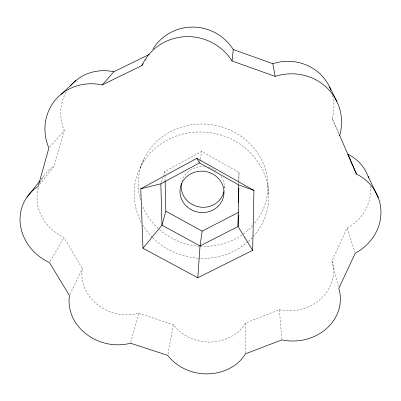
<?xml version="1.0" encoding="UTF-8"?>
<svg xmlns="http://www.w3.org/2000/svg" width="401" height="401" viewBox="0 0 401 401"><rect width="100%" height="100%" fill="white"/><g stroke="black" fill="none" stroke-linecap="round" stroke-linejoin="round"><path stroke-width="0.3" stroke-dasharray="2 1.5" d="M245.537 353.186L245.628 322.97L279.357 309.732A43.549 38.947 -3.6 0 0 331.968 261.096L347.096 228.059A45.889 42.29 -14 0 0 370.379 185.969M238.876 182.425L239.011 172.44L201.723 151.403L164.886 171.473L163.538 175.583M238.64 184.265L238.72 181.773M238.74 181.152L239.011 172.44M224.234 188.159L224.39 186.305M167.969 354.168L173.337 324.685A42.21 37.258 6.6 0 0 245.628 322.97M199.708 161.688L200.064 159.874M200.184 159.267L201.723 151.403M130.681 342.599L138.766 313.251A42.621 37.769 16.8 0 1 82.32 268.57L63.954 237.487A44.566 40.321 27.1 0 1 38.391 187.312M39.714 184.47L54.09 166.179L64.24 130.435A46.862 43.995 37.4 0 1 65.975 92.476M161.237 182.625L162.771 177.929M140.28 167.543L144.215 158.44M70.03 294.534L82.32 268.57M50.08 261.502L63.954 237.487M145.362 60.731L147.142 58.285M40.997 179.518L43.709 176.114M49.679 147.132L64.24 130.435M138.766 313.251L173.337 324.685M332.685 95.603A47.604 45.844 -23.4 0 1 332.264 118.445L339.181 134.315M332.264 118.445L339.186 134.44M347.096 228.059L354.92 252.013M331.968 261.096L338.339 286.55M279.357 309.732L281.828 339.271M267.918 184.645L268.725 194.721M164.886 171.473L164.961 174.575M164.976 175.197L165.097 180.164M40.2 182.3A44.566 40.321 27.1 0 1 54.09 166.179M140.43 199.823A64.957 61.092 9.4 0 1 216.034 125.488A64.957 61.092 9.4 0 1 254.214 223.813M252.585 225.668A64.957 61.092 9.4 0 1 242.389 234.61M241.878 234.966A64.957 61.092 9.4 0 1 199.868 246.254M199.257 246.214A64.957 61.092 9.4 0 1 158.555 228.851M158.094 228.43A64.957 61.092 9.4 0 1 142.39 205.623M181.864 181.503A21.644 20.346 9.4 0 1 204.315 166.615M208.249 167.297A21.644 20.346 9.4 0 1 216.37 171.302M221.267 176.666A21.644 20.346 9.4 0 1 224.4 188.079M141.317 222.36A67.423 63.077 9.4 0 1 163.458 142.24A67.423 63.077 9.4 0 1 251.472 153.904A67.423 63.077 9.4 0 1 252.725 237.126M252.304 237.577A67.423 63.077 9.4 0 1 248.374 241.407M247.913 241.813A67.423 63.077 9.4 0 1 199.001 258.254M198.395 258.219A67.423 63.077 9.4 0 1 152.671 237.728M152.23 237.282A67.423 63.077 9.4 0 1 142.831 225.051"/><path stroke-width="0.6" d="M196.846 158.325L199.472 162.901L238.62 184.886L238.069 226.505L252.67 250.339L197.813 277.768L142.967 248.244L140.756 188.796L196.846 158.325L253.943 190.43L252.67 250.339M238.605 202.4L238.801 188.044M238.405 214.846L238.069 226.505L200.034 245.943L161.959 225.192L160.851 183.798L199.472 162.901M197.813 277.768L200.034 245.943L202.169 231.121L238.475 212.39M339.682 135.583A51.704 49.483 -19.5 0 0 326.078 87.032A51.704 49.483 -19.5 0 0 275.146 76.38L232.059 61.002L233.267 49.539A47.679 46.967 41.8 0 0 152.866 49.188M165.112 180.786L165.859 211.217L161.959 225.192L142.967 248.244M339.426 134.881L356.439 174.024A49.729 45.303 -12.5 0 1 380.96 213.001A49.729 45.303 -12.5 0 1 355.301 253.186L338.795 288.369A47.012 41.418 -2.9 0 1 281.883 339.883L245.537 353.802A45.473 39.473 6.8 0 1 167.748 355.401L130.515 343.196A45.945 40.055 16.4 0 1 69.493 295.662L49.463 262.57A48.19 43.007 26.1 0 1 38.2 186.395L48.872 148.059A50.852 47.303 35.2 0 1 55.438 99.899A50.852 47.303 35.2 0 1 102.22 84.922L141.809 65.624L143.232 63.669M27.067 197.011L39.839 180.976M102.22 84.922L113.829 71.764L149.217 54.431M61.062 94.335L75.869 80.531M140.756 188.796L160.851 183.798M233.267 49.539L272.835 63.704A47.604 45.844 -23.4 0 1 331.01 90.245M238.62 184.886L253.943 190.43M165.859 211.217L202.169 231.121M329.517 86.801L336.82 101.428M368.088 176.295L378.323 197.838M356.439 174.024L347.827 154.149A45.889 42.29 -14 0 1 368.704 178.064M272.835 63.704L275.146 76.38M141.809 65.624A51.814 50.787 33.3 0 1 185.056 36.686A51.814 50.787 33.3 0 1 232.059 61.002M70.345 86.045A46.862 43.995 37.4 0 1 113.829 71.764M223.933 191.603A21.644 20.346 9.4 0 1 198.791 206.861A21.644 20.346 9.4 0 1 181.483 183.227M187.222 206.926A22.045 20.672 9.4 0 0 223.507 196.635A22.045 20.672 9.4 0 0 195.237 172.024A22.045 20.672 9.4 0 0 187.222 206.926"/></g></svg>
